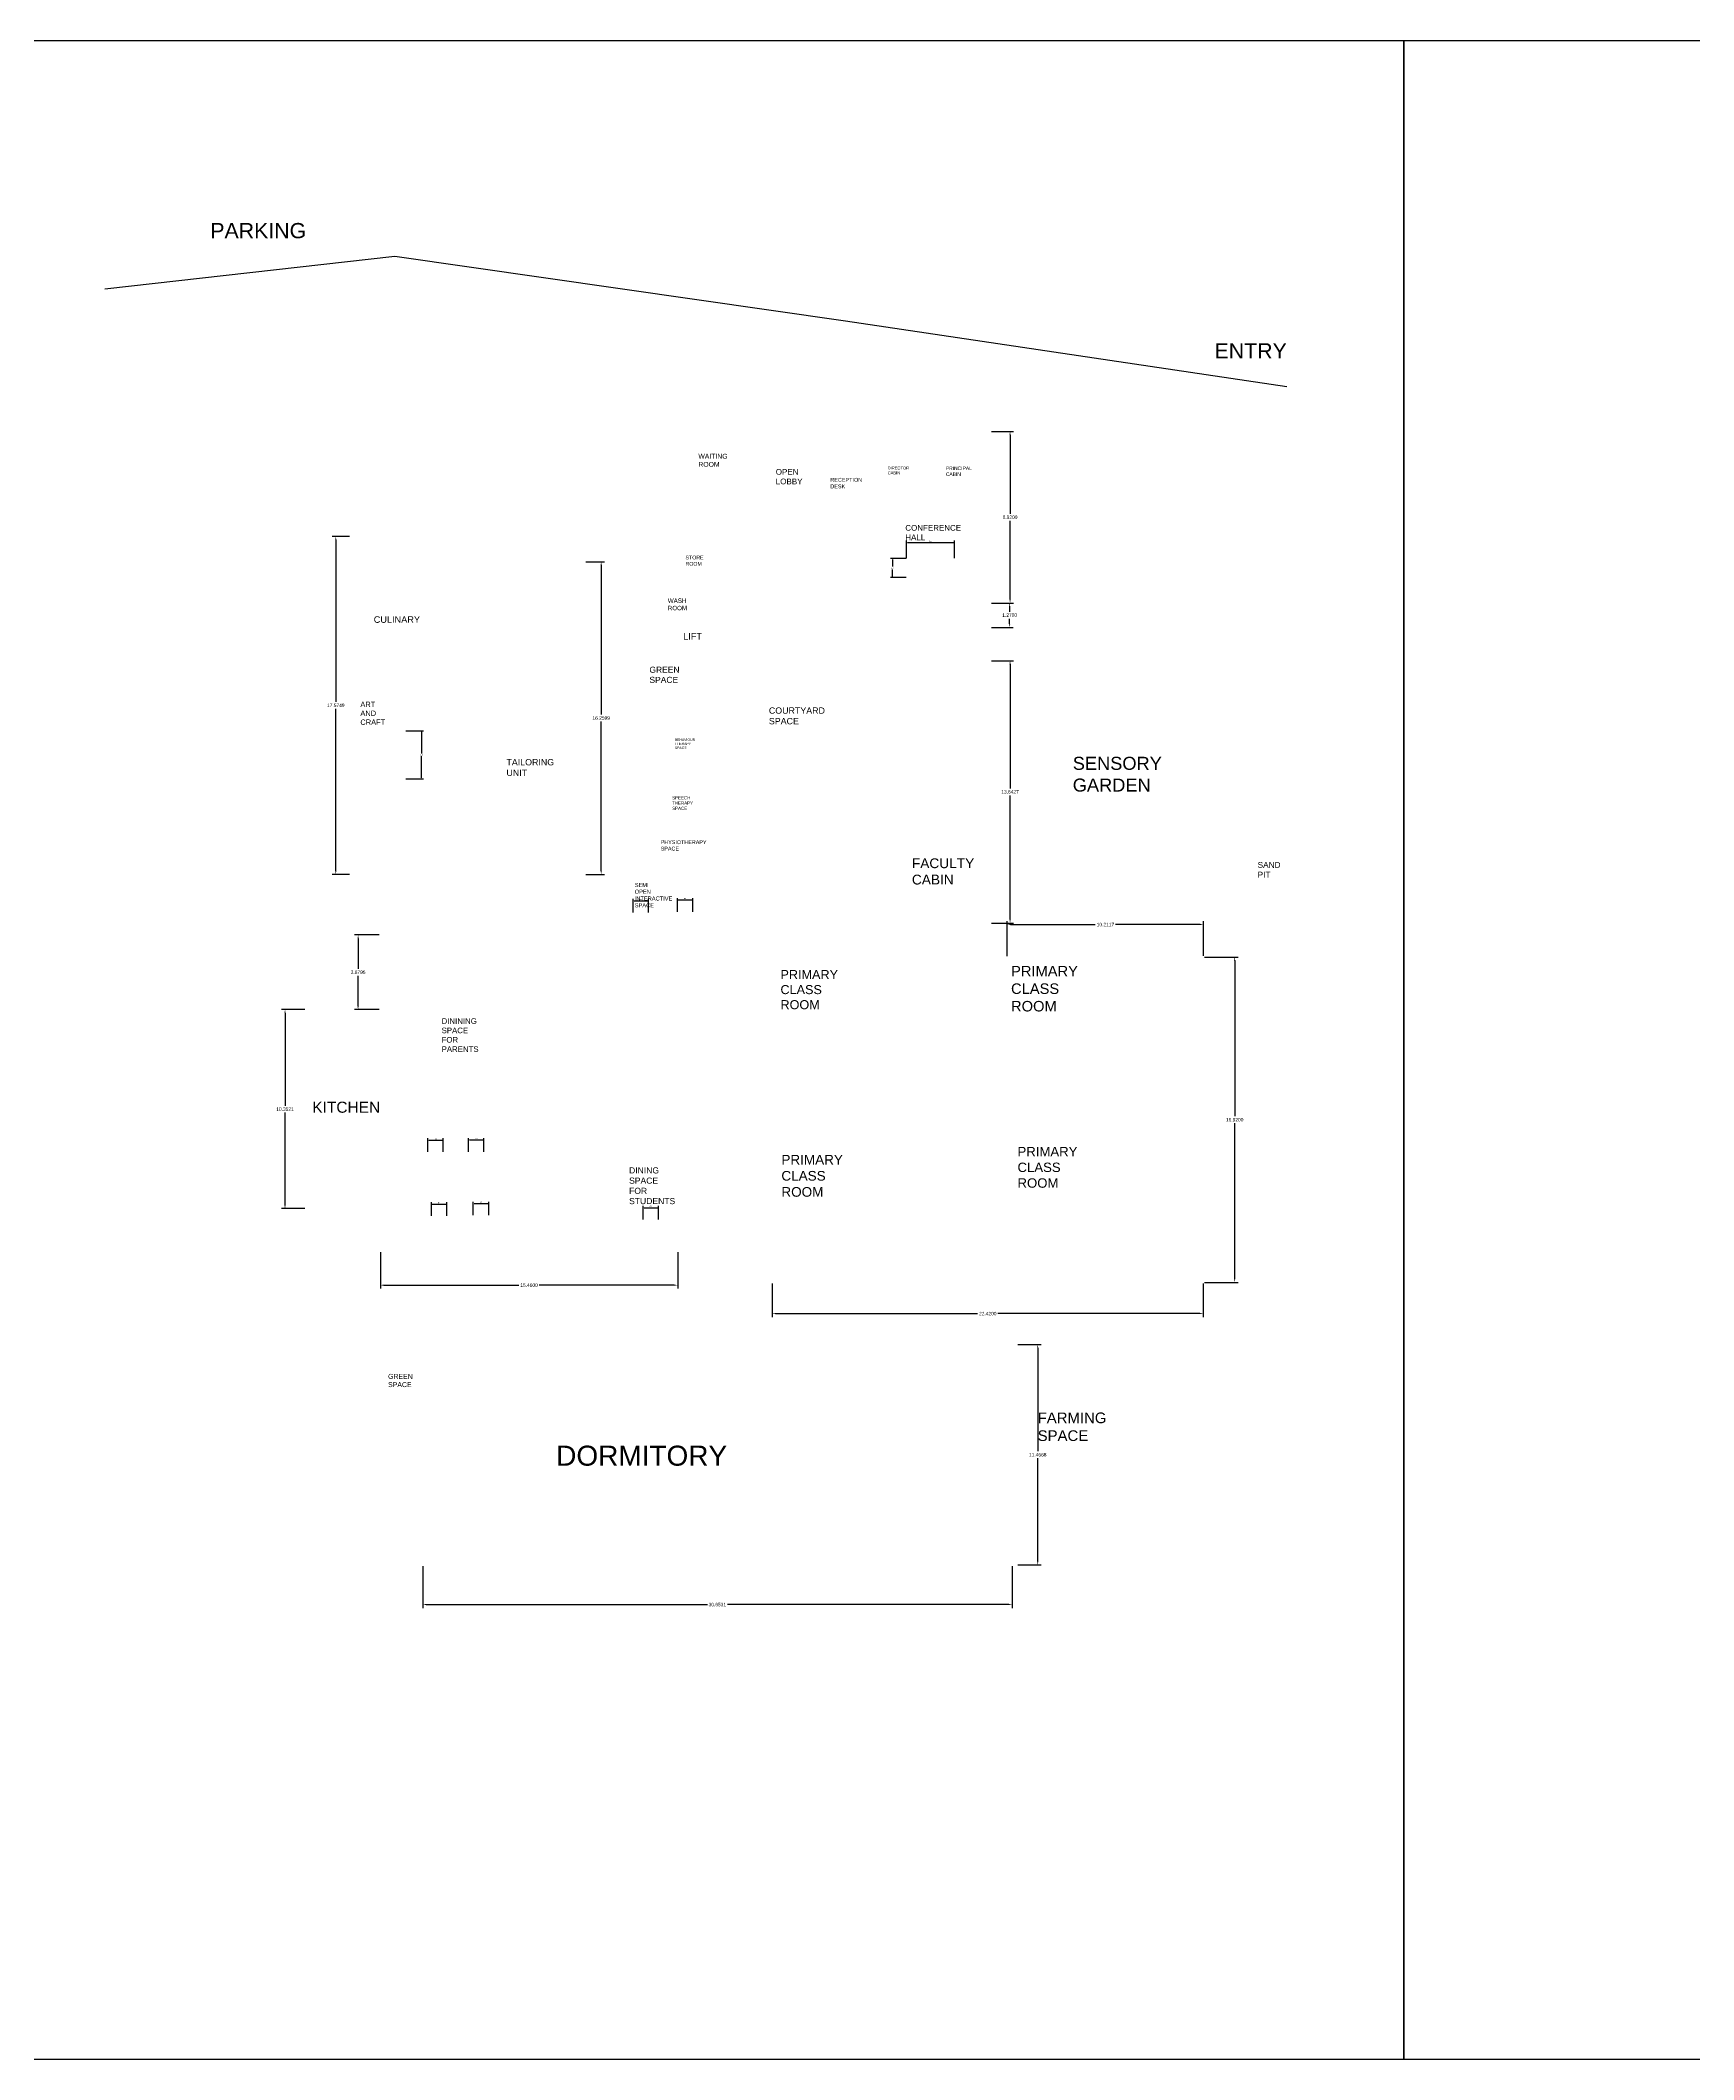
# Model space of a CAD drawing. Header units: metres. Extents: x -353 to 1688, y -477 to 135.
# Drawn here: x -194.6 to -108.6, y -305.9 to -200.9 of the extents above; entities that cross this region are included whole.
import ezdxf

# ---------------------------------------------------------------- set-up
doc = ezdxf.new("R2010")
doc.units = ezdxf.units.M
doc.header["$MEASUREMENT"] = 0
doc.layers.add('DIMENSION', color=240, linetype='Continuous', lineweight=40)
doc.layers.add('FURNITURE', color=130, linetype='Continuous', plot=False)
doc.layers.add('TEXT', color=141, linetype='Continuous', plot=False)
doc.styles.get("Standard").update_dxf_attribs({"font": 'arial.ttf'})
doc.dimstyles.new('Annotative', dxfattribs={"dimscale": 0, "dimtxt": 0.18, "dimasz": 0.18, "dimexe": 0.18, "dimexo": 0.0625, "dimgap": 0.09, "dimtad": 0, "dimtih": 1, "dimtoh": 1, "dimdec": 4, "dimzin": 0, "dimdsep": 46, "dimtxsty": 'Standard', "dimcen": 0.09, "dimadec": 0, "dimazin": 0, "dimtfac": 1, "dimtdec": 4, "dimtofl": 0, "dimtmove": 0, "dimatfit": 3, "dimfxl": 1, "dimtolj": 1, "dimtzin": 0, "dimarcsym": 0})
doc.dimstyles.new('ARCHITXT', dxfattribs={"dimtxt": 0.05, "dimasz": 0.05, "dimexe": 0.1, "dimexo": 0.02, "dimgap": 0.05, "dimtad": 1, "dimtih": 1, "dimtoh": 1, "dimdec": 0, "dimlfac": 1000, "dimzin": 0, "dimdsep": 46, "dimtxsty": 'Standard', "dimcen": 0.1, "dimdle": 0.18, "dimclrd": 15, "dimclre": 15, "dimclrt": 202, "dimadec": 0, "dimazin": 0, "dimtfac": 0.72, "dimtdec": 0, "dimtix": 1, "dimtmove": 2, "dimatfit": 3, "dimfxl": 1, "dimtolj": 1, "dimtzin": 0, "dimarcsym": 0})

# ---------------------------------------------------------------- blocks, each defined once
blk = doc.blocks.new('*D268')
at = {"layer": 'Defpoints', "color": 0, "transparency": 16777216}
for p in [(-145.2, -221.26), (-145.2, -230.18), (-144.18, -230.18)]:
    blk.add_point(p, dxfattribs=at)
at = {"layer": 'DIMENSION', "color": 0, "lineweight": -2, "transparency": 16777216}
for p, q in [((-145.14, -221.26), (-144, -221.26)), ((-144.18, -221.44), (-144.18, -225.54)), ((-144.18, -230), (-144.18, -225.9)), ((-145.14, -230.18), (-144, -230.18))]:
    blk.add_line(p, q, dxfattribs=at)
at = {"layer": 'DIMENSION', "color": 0, "transparency": 16777216}
for points in [[(-144.21, -221.44), (-144.15, -221.44), (-144.18, -221.26)], [(-144.21, -230), (-144.15, -230), (-144.18, -230.18)]]:
    blk.add_solid(points, dxfattribs=at)
at = {"layer": 'DIMENSION', "color": 0, "transparency": 16777216, "insert": (-144.18, -225.72), "char_height": 0.18, "attachment_point": 5}
blk.add_mtext('\\A1;8.9200', dxfattribs=at)
blk = doc.blocks.new('*D269')
at = {"layer": 'Defpoints', "color": 0, "transparency": 16777216}
for p in [(-145.2, -230.18), (-145.2, -231.45), (-144.2, -231.45)]:
    blk.add_point(p, dxfattribs=at)
at = {"layer": 'DIMENSION', "color": 0, "lineweight": -2, "transparency": 16777216}
for p, q in [((-145.14, -230.18), (-144.02, -230.18)), ((-144.2, -230.36), (-144.2, -230.63)), ((-144.2, -231.27), (-144.2, -231)), ((-145.14, -231.45), (-144.02, -231.45))]:
    blk.add_line(p, q, dxfattribs=at)
at = {"layer": 'DIMENSION', "color": 0, "transparency": 16777216}
for points in [[(-144.23, -230.36), (-144.17, -230.36), (-144.2, -230.18)], [(-144.23, -231.27), (-144.17, -231.27), (-144.2, -231.45)]]:
    blk.add_solid(points, dxfattribs=at)
at = {"layer": 'DIMENSION', "color": 0, "transparency": 16777216, "insert": (-144.2, -230.81), "char_height": 0.18, "attachment_point": 5}
blk.add_mtext('\\A1;1.2700', dxfattribs=at)
blk = doc.blocks.new('*D270')
at = {"layer": 'Defpoints', "color": 0, "transparency": 16777216}
for p in [(-145.2, -233.18), (-145.2, -246.82), (-144.18, -246.82)]:
    blk.add_point(p, dxfattribs=at)
at = {"layer": 'DIMENSION', "color": 0, "lineweight": -2, "transparency": 16777216}
for p, q in [((-145.14, -233.18), (-144, -233.18)), ((-144.18, -233.36), (-144.18, -239.82)), ((-144.18, -246.64), (-144.18, -240.18)), ((-145.14, -246.82), (-144, -246.82))]:
    blk.add_line(p, q, dxfattribs=at)
at = {"layer": 'DIMENSION', "color": 0, "transparency": 16777216}
for points in [[(-144.21, -233.36), (-144.15, -233.36), (-144.18, -233.18)], [(-144.21, -246.64), (-144.15, -246.64), (-144.18, -246.82)]]:
    blk.add_solid(points, dxfattribs=at)
at = {"layer": 'DIMENSION', "color": 0, "transparency": 16777216, "insert": (-144.18, -240), "char_height": 0.18, "attachment_point": 5}
blk.add_mtext('\\A1;13.6427', dxfattribs=at)
blk = doc.blocks.new('*D271')
at = {"layer": 'Defpoints', "color": 0, "transparency": 16777216}
for p in [(-134.12, -246.9), (-144.33, -248.6), (-134.12, -248.59)]:
    blk.add_point(p, dxfattribs=at)
at = {"layer": 'DIMENSION', "color": 0, "lineweight": -2, "transparency": 16777216}
for p, q in [((-144.33, -248.54), (-144.33, -246.72)), ((-134.12, -248.53), (-134.12, -246.72)), ((-144.15, -246.9), (-139.75, -246.9)), ((-134.3, -246.9), (-138.7, -246.9))]:
    blk.add_line(p, q, dxfattribs=at)
at = {"layer": 'DIMENSION', "color": 0, "transparency": 16777216}
for points in [[(-144.15, -246.87), (-144.15, -246.93), (-144.33, -246.9)], [(-134.3, -246.87), (-134.3, -246.93), (-134.12, -246.9)]]:
    blk.add_solid(points, dxfattribs=at)
at = {"layer": 'DIMENSION', "color": 0, "transparency": 16777216, "insert": (-139.22, -246.9), "char_height": 0.18, "attachment_point": 5}
blk.add_mtext('\\A1;10.2117', dxfattribs=at)
blk = doc.blocks.new('*D272')
at = {"layer": 'Defpoints', "color": 0, "transparency": 16777216}
for p in [(-134.13, -248.59), (-134.13, -265.51), (-132.5, -265.51)]:
    blk.add_point(p, dxfattribs=at)
at = {"layer": 'DIMENSION', "color": 0, "lineweight": -2, "transparency": 16777216}
for p, q in [((-134.07, -248.59), (-132.32, -248.59)), ((-132.5, -248.77), (-132.5, -256.87)), ((-132.5, -265.33), (-132.5, -257.23)), ((-134.07, -265.51), (-132.32, -265.51))]:
    blk.add_line(p, q, dxfattribs=at)
at = {"layer": 'DIMENSION', "color": 0, "transparency": 16777216}
for points in [[(-132.53, -248.77), (-132.47, -248.77), (-132.5, -248.59)], [(-132.53, -265.33), (-132.47, -265.33), (-132.5, -265.51)]]:
    blk.add_solid(points, dxfattribs=at)
at = {"layer": 'DIMENSION', "color": 0, "transparency": 16777216, "insert": (-132.5, -257.05), "char_height": 0.18, "attachment_point": 5}
blk.add_mtext('\\A1;16.9200', dxfattribs=at)
blk = doc.blocks.new('*D273')
at = {"layer": 'Defpoints', "color": 0, "transparency": 16777216}
for p in [(-156.55, -265.51), (-134.13, -265.51), (-156.55, -267.13)]:
    blk.add_point(p, dxfattribs=at)
at = {"layer": 'DIMENSION', "color": 0, "lineweight": -2, "transparency": 16777216}
for p, q in [((-156.55, -265.57), (-156.55, -267.31)), ((-134.13, -265.57), (-134.13, -267.31)), ((-156.37, -267.13), (-145.88, -267.13)), ((-134.31, -267.13), (-144.81, -267.13))]:
    blk.add_line(p, q, dxfattribs=at)
at = {"layer": 'DIMENSION', "color": 0, "transparency": 16777216}
for points in [[(-156.37, -267.1), (-156.37, -267.16), (-156.55, -267.13)], [(-134.31, -267.1), (-134.31, -267.16), (-134.13, -267.13)]]:
    blk.add_solid(points, dxfattribs=at)
at = {"layer": 'DIMENSION', "color": 0, "transparency": 16777216, "insert": (-145.34, -267.13), "char_height": 0.18, "attachment_point": 5}
blk.add_mtext('\\A1;22.4200', dxfattribs=at)
blk = doc.blocks.new('*D274')
at = {"layer": 'Defpoints', "color": 0, "transparency": 16777216}
for p in [(-176.92, -263.88), (-161.46, -263.88), (-176.92, -265.65)]:
    blk.add_point(p, dxfattribs=at)
at = {"layer": 'DIMENSION', "color": 0, "lineweight": -2, "transparency": 16777216}
for p, q in [((-176.92, -263.94), (-176.92, -265.83)), ((-161.46, -263.94), (-161.46, -265.83)), ((-176.74, -265.65), (-169.72, -265.65)), ((-161.64, -265.65), (-168.67, -265.65))]:
    blk.add_line(p, q, dxfattribs=at)
at = {"layer": 'DIMENSION', "color": 0, "transparency": 16777216}
for points in [[(-176.74, -265.62), (-176.74, -265.68), (-176.92, -265.65)], [(-161.64, -265.62), (-161.64, -265.68), (-161.46, -265.65)]]:
    blk.add_solid(points, dxfattribs=at)
at = {"layer": 'DIMENSION', "color": 0, "transparency": 16777216, "insert": (-169.19, -265.65), "char_height": 0.18, "attachment_point": 5}
blk.add_mtext('\\A1;15.4600', dxfattribs=at)
blk = doc.blocks.new('*D275')
at = {"layer": 'Defpoints', "color": 0, "transparency": 16777216}
for p in [(-180.79, -251.32), (-181.88, -261.67), (-180.79, -261.67)]:
    blk.add_point(p, dxfattribs=at)
at = {"layer": 'DIMENSION', "color": 0, "lineweight": -2, "transparency": 16777216}
for p, q in [((-180.85, -251.32), (-182.06, -251.32)), ((-181.88, -251.5), (-181.88, -256.32)), ((-181.88, -261.49), (-181.88, -256.68)), ((-180.85, -261.67), (-182.06, -261.67))]:
    blk.add_line(p, q, dxfattribs=at)
at = {"layer": 'DIMENSION', "color": 0, "transparency": 16777216}
for points in [[(-181.91, -251.5), (-181.85, -251.5), (-181.88, -251.32)], [(-181.91, -261.49), (-181.85, -261.49), (-181.88, -261.67)]]:
    blk.add_solid(points, dxfattribs=at)
at = {"layer": 'DIMENSION', "color": 0, "transparency": 16777216, "insert": (-181.88, -256.5), "char_height": 0.18, "attachment_point": 5}
blk.add_mtext('\\A1;10.3521', dxfattribs=at)
blk = doc.blocks.new('*D276')
at = {"layer": 'Defpoints', "color": 0, "transparency": 16777216}
for p in [(-176.93, -247.44), (-178.08, -251.32), (-176.93, -251.32)]:
    blk.add_point(p, dxfattribs=at)
at = {"layer": 'DIMENSION', "color": 0, "lineweight": -2, "transparency": 16777216}
for p, q in [((-176.99, -247.44), (-178.26, -247.44)), ((-178.08, -247.62), (-178.08, -249.2)), ((-178.08, -251.14), (-178.08, -249.56)), ((-176.99, -251.32), (-178.26, -251.32))]:
    blk.add_line(p, q, dxfattribs=at)
at = {"layer": 'DIMENSION', "color": 0, "transparency": 16777216}
for points in [[(-178.11, -247.62), (-178.05, -247.62), (-178.08, -247.44)], [(-178.11, -251.14), (-178.05, -251.14), (-178.08, -251.32)]]:
    blk.add_solid(points, dxfattribs=at)
at = {"layer": 'DIMENSION', "color": 0, "transparency": 16777216, "insert": (-178.08, -249.38), "char_height": 0.18, "attachment_point": 5}
blk.add_mtext('\\A1;3.8795', dxfattribs=at)
blk = doc.blocks.new('*D277')
at = {"layer": 'Defpoints', "color": 0, "transparency": 16777216}
for p in [(-178.46, -226.72), (-179.24, -244.29), (-178.46, -244.29)]:
    blk.add_point(p, dxfattribs=at)
at = {"layer": 'DIMENSION', "color": 0, "lineweight": -2, "transparency": 16777216}
for p, q in [((-178.52, -226.72), (-179.42, -226.72)), ((-179.24, -226.9), (-179.24, -235.32)), ((-179.24, -244.11), (-179.24, -235.68)), ((-178.52, -244.29), (-179.42, -244.29))]:
    blk.add_line(p, q, dxfattribs=at)
at = {"layer": 'DIMENSION', "color": 0, "transparency": 16777216}
for points in [[(-179.27, -226.9), (-179.21, -226.9), (-179.24, -226.72)], [(-179.27, -244.11), (-179.21, -244.11), (-179.24, -244.29)]]:
    blk.add_solid(points, dxfattribs=at)
at = {"layer": 'DIMENSION', "color": 0, "transparency": 16777216, "insert": (-179.24, -235.5), "char_height": 0.18, "attachment_point": 5}
blk.add_mtext('\\A1;17.5749', dxfattribs=at)
blk = doc.blocks.new('*D278')
at = {"layer": 'Defpoints', "color": 0, "transparency": 16777216}
for p in [(-166.3, -228.03), (-166.3, -244.29), (-165.44, -244.29)]:
    blk.add_point(p, dxfattribs=at)
at = {"layer": 'DIMENSION', "color": 0, "lineweight": -2, "transparency": 16777216}
for p, q in [((-166.24, -228.03), (-165.26, -228.03)), ((-165.44, -228.21), (-165.44, -235.98)), ((-165.44, -244.11), (-165.44, -236.34)), ((-166.24, -244.29), (-165.26, -244.29))]:
    blk.add_line(p, q, dxfattribs=at)
at = {"layer": 'DIMENSION', "color": 0, "transparency": 16777216}
for points in [[(-165.47, -228.21), (-165.41, -228.21), (-165.44, -228.03)], [(-165.47, -244.11), (-165.41, -244.11), (-165.44, -244.29)]]:
    blk.add_solid(points, dxfattribs=at)
at = {"layer": 'DIMENSION', "color": 0, "transparency": 16777216, "insert": (-165.44, -236.16), "char_height": 0.18, "attachment_point": 5}
blk.add_mtext('\\A1;16.2599', dxfattribs=at)
blk = doc.blocks.new('*D279')
at = {"layer": 'Defpoints', "color": 0, "transparency": 16777216}
for p in [(-143.84, -268.74), (-142.74, -268.74), (-143.84, -280.2)]:
    blk.add_point(p, dxfattribs=at)
at = {"layer": 'DIMENSION', "color": 0, "lineweight": -2, "transparency": 16777216}
for p, q in [((-143.78, -268.74), (-142.56, -268.74)), ((-142.74, -268.92), (-142.74, -274.29)), ((-142.74, -280.02), (-142.74, -274.65)), ((-143.78, -280.2), (-142.56, -280.2))]:
    blk.add_line(p, q, dxfattribs=at)
at = {"layer": 'DIMENSION', "color": 0, "transparency": 16777216}
for points in [[(-142.77, -268.92), (-142.71, -268.92), (-142.74, -268.74)], [(-142.77, -280.02), (-142.71, -280.02), (-142.74, -280.2)]]:
    blk.add_solid(points, dxfattribs=at)
at = {"layer": 'DIMENSION', "color": 0, "transparency": 16777216, "insert": (-142.74, -274.47), "char_height": 0.18, "attachment_point": 5}
blk.add_mtext('\\A1;11.4668', dxfattribs=at)
blk = doc.blocks.new('*D280')
at = {"layer": 'Defpoints', "color": 0, "transparency": 16777216}
for p in [(-174.72, -280.2), (-144.07, -280.2), (-174.72, -282.26)]:
    blk.add_point(p, dxfattribs=at)
at = {"layer": 'DIMENSION', "color": 0, "lineweight": -2, "transparency": 16777216}
for p, q in [((-174.72, -280.27), (-174.72, -282.44)), ((-144.07, -280.27), (-144.07, -282.44)), ((-174.54, -282.26), (-159.91, -282.26)), ((-144.25, -282.26), (-158.88, -282.26))]:
    blk.add_line(p, q, dxfattribs=at)
at = {"layer": 'DIMENSION', "color": 0, "transparency": 16777216}
for points in [[(-174.54, -282.23), (-174.54, -282.29), (-174.72, -282.26)], [(-144.25, -282.23), (-144.25, -282.29), (-144.07, -282.26)]]:
    blk.add_solid(points, dxfattribs=at)
at = {"layer": 'DIMENSION', "color": 0, "transparency": 16777216, "insert": (-159.4, -282.26), "char_height": 0.18, "attachment_point": 5}
blk.add_mtext('\\A1;30.6531', dxfattribs=at)
blk = doc.blocks.new('*D314')
at = {"layer": 'Defpoints', "color": 0, "transparency": 16777216}
for p in [(-163.26, -262.25), (-162.46, -261.63), (-162.46, -262.25)]:
    blk.add_point(p, dxfattribs=at)
at = {"layer": 'FURNITURE', "color": 15, "lineweight": -2, "transparency": 16777216}
for p, q in [((-163.26, -262.23), (-163.26, -261.53)), ((-163.21, -261.63), (-162.51, -261.63)), ((-162.46, -262.23), (-162.46, -261.53))]:
    blk.add_line(p, q, dxfattribs=at)
at = {"layer": 'FURNITURE', "color": 15, "transparency": 16777216}
for points in [[(-163.21, -261.62), (-163.21, -261.63), (-163.26, -261.63)], [(-162.51, -261.62), (-162.51, -261.63), (-162.46, -261.63)]]:
    blk.add_solid(points, dxfattribs=at)
at = {"layer": 'FURNITURE', "color": 202, "transparency": 16777216, "insert": (-162.86, -261.55), "char_height": 0.05, "attachment_point": 5}
blk.add_mtext('\\A1;800', dxfattribs=at)
blk = doc.blocks.new('*D315')
at = {"layer": 'Defpoints', "color": 0, "transparency": 16777216}
for p in [(-171.29, -261.41), (-172.09, -262.03), (-171.29, -262.03)]:
    blk.add_point(p, dxfattribs=at)
at = {"layer": 'FURNITURE', "color": 15, "lineweight": -2, "transparency": 16777216}
for p, q in [((-172.09, -262.01), (-172.09, -261.31)), ((-172.04, -261.41), (-171.34, -261.41)), ((-171.29, -262.01), (-171.29, -261.31))]:
    blk.add_line(p, q, dxfattribs=at)
at = {"layer": 'FURNITURE', "color": 15, "transparency": 16777216}
for points in [[(-172.04, -261.4), (-172.04, -261.42), (-172.09, -261.41)], [(-171.34, -261.4), (-171.34, -261.42), (-171.29, -261.41)]]:
    blk.add_solid(points, dxfattribs=at)
at = {"layer": 'FURNITURE', "color": 202, "transparency": 16777216, "insert": (-171.69, -261.33), "char_height": 0.05, "attachment_point": 5}
blk.add_mtext('\\A1;800', dxfattribs=at)
blk = doc.blocks.new('*D316')
at = {"layer": 'Defpoints', "color": 0, "transparency": 16777216}
for p in [(-171.54, -258.1), (-172.34, -258.73), (-171.54, -258.73)]:
    blk.add_point(p, dxfattribs=at)
at = {"layer": 'FURNITURE', "color": 15, "lineweight": -2, "transparency": 16777216}
for p, q in [((-172.34, -258.71), (-172.34, -258)), ((-172.29, -258.1), (-171.59, -258.1)), ((-171.54, -258.71), (-171.54, -258))]:
    blk.add_line(p, q, dxfattribs=at)
at = {"layer": 'FURNITURE', "color": 15, "transparency": 16777216}
for points in [[(-172.29, -258.09), (-172.29, -258.11), (-172.34, -258.1)], [(-171.59, -258.09), (-171.59, -258.11), (-171.54, -258.1)]]:
    blk.add_solid(points, dxfattribs=at)
at = {"layer": 'FURNITURE', "color": 202, "transparency": 16777216, "insert": (-171.94, -258.03), "char_height": 0.05, "attachment_point": 5}
blk.add_mtext('\\A1;800', dxfattribs=at)
blk = doc.blocks.new('*D317')
at = {"layer": 'Defpoints', "color": 0, "transparency": 16777216}
for p in [(-173.65, -258.11), (-174.45, -258.74), (-173.65, -258.74)]:
    blk.add_point(p, dxfattribs=at)
at = {"layer": 'FURNITURE', "color": 15, "lineweight": -2, "transparency": 16777216}
for p, q in [((-174.45, -258.72), (-174.45, -258.01)), ((-174.4, -258.11), (-173.7, -258.11)), ((-173.65, -258.72), (-173.65, -258.01))]:
    blk.add_line(p, q, dxfattribs=at)
at = {"layer": 'FURNITURE', "color": 15, "transparency": 16777216}
for points in [[(-174.4, -258.1), (-174.4, -258.12), (-174.45, -258.11)], [(-173.7, -258.1), (-173.7, -258.12), (-173.65, -258.11)]]:
    blk.add_solid(points, dxfattribs=at)
at = {"layer": 'FURNITURE', "color": 202, "transparency": 16777216, "insert": (-174.05, -258.04), "char_height": 0.05, "attachment_point": 5}
blk.add_mtext('\\A1;800', dxfattribs=at)
blk = doc.blocks.new('*D318')
at = {"layer": 'Defpoints', "color": 0, "transparency": 16777216}
for p in [(-173.47, -261.44), (-174.27, -262.07), (-173.47, -262.07)]:
    blk.add_point(p, dxfattribs=at)
at = {"layer": 'FURNITURE', "color": 15, "lineweight": -2, "transparency": 16777216}
for p, q in [((-174.27, -262.05), (-174.27, -261.34)), ((-174.22, -261.44), (-173.52, -261.44)), ((-173.47, -262.05), (-173.47, -261.34))]:
    blk.add_line(p, q, dxfattribs=at)
at = {"layer": 'FURNITURE', "color": 15, "transparency": 16777216}
for points in [[(-174.22, -261.43), (-174.22, -261.45), (-174.27, -261.44)], [(-173.52, -261.43), (-173.52, -261.45), (-173.47, -261.44)]]:
    blk.add_solid(points, dxfattribs=at)
at = {"layer": 'FURNITURE', "color": 202, "transparency": 16777216, "insert": (-173.87, -261.37), "char_height": 0.05, "attachment_point": 5}
blk.add_mtext('\\A1;800', dxfattribs=at)
blk = doc.blocks.new('*D308')
at = {"layer": 'Defpoints', "color": 0, "transparency": 16777216}
for p in [(-160.68, -245.62), (-161.48, -246.25), (-160.68, -246.25)]:
    blk.add_point(p, dxfattribs=at)
at = {"layer": 'FURNITURE', "color": 15, "lineweight": -2, "transparency": 16777216}
for p, q in [((-161.48, -246.23), (-161.48, -245.52)), ((-161.43, -245.62), (-160.73, -245.62)), ((-160.68, -246.23), (-160.68, -245.52))]:
    blk.add_line(p, q, dxfattribs=at)
at = {"layer": 'FURNITURE', "color": 15, "transparency": 16777216}
for points in [[(-161.43, -245.61), (-161.43, -245.63), (-161.48, -245.62)], [(-160.73, -245.61), (-160.73, -245.63), (-160.68, -245.62)]]:
    blk.add_solid(points, dxfattribs=at)
at = {"layer": 'FURNITURE', "color": 202, "transparency": 16777216, "insert": (-161.08, -245.55), "char_height": 0.05, "attachment_point": 5}
blk.add_mtext('\\A1;800', dxfattribs=at)
blk = doc.blocks.new('*D309')
at = {"layer": 'Defpoints', "color": 0, "transparency": 16777216}
for p in [(-162.98, -245.66), (-163.78, -246.29), (-162.98, -246.29)]:
    blk.add_point(p, dxfattribs=at)
at = {"layer": 'FURNITURE', "color": 15, "lineweight": -2, "transparency": 16777216}
for p, q in [((-163.78, -246.27), (-163.78, -245.56)), ((-163.73, -245.66), (-163.03, -245.66)), ((-162.98, -246.27), (-162.98, -245.56))]:
    blk.add_line(p, q, dxfattribs=at)
at = {"layer": 'FURNITURE', "color": 15, "transparency": 16777216}
for points in [[(-163.73, -245.65), (-163.73, -245.67), (-163.78, -245.66)], [(-163.03, -245.65), (-163.03, -245.67), (-162.98, -245.66)]]:
    blk.add_solid(points, dxfattribs=at)
at = {"layer": 'FURNITURE', "color": 202, "transparency": 16777216, "insert": (-163.38, -245.59), "char_height": 0.05, "attachment_point": 5}
blk.add_mtext('\\A1;800', dxfattribs=at)
blk = doc.blocks.new('*D311')
at = {"layer": 'Defpoints', "color": 0, "transparency": 16777216}
for p in [(-175.61, -236.82), (-175.61, -239.32), (-174.78, -239.32)]:
    blk.add_point(p, dxfattribs=at)
at = {"layer": 'FURNITURE', "color": 15, "lineweight": -2, "transparency": 16777216}
for p, q in [((-175.59, -236.82), (-174.68, -236.82)), ((-174.78, -236.87), (-174.78, -238)), ((-174.78, -239.27), (-174.78, -238.15)), ((-175.59, -239.32), (-174.68, -239.32))]:
    blk.add_line(p, q, dxfattribs=at)
at = {"layer": 'FURNITURE', "color": 15, "transparency": 16777216}
for points in [[(-174.79, -236.87), (-174.78, -236.87), (-174.78, -236.82)], [(-174.79, -239.27), (-174.78, -239.27), (-174.78, -239.32)]]:
    blk.add_solid(points, dxfattribs=at)
at = {"layer": 'FURNITURE', "color": 202, "transparency": 16777216, "insert": (-174.78, -238.07), "char_height": 0.05, "attachment_point": 5}
blk.add_mtext('\\A1;2500', dxfattribs=at)
blk = doc.blocks.new('*D312')
at = {"layer": 'Defpoints', "color": 0, "transparency": 16777216}
for p in [(-150.29, -227.86), (-149.57, -227.86), (-149.57, -228.86)]:
    blk.add_point(p, dxfattribs=at)
at = {"layer": 'FURNITURE', "color": 15, "lineweight": -2, "transparency": 16777216}
for p, q in [((-149.59, -227.86), (-150.39, -227.86)), ((-149.59, -228.86), (-150.39, -228.86)), ((-150.29, -227.91), (-150.29, -228.28)), ((-150.29, -228.81), (-150.29, -228.43))]:
    blk.add_line(p, q, dxfattribs=at)
at = {"layer": 'FURNITURE', "color": 15, "transparency": 16777216}
for points in [[(-150.3, -227.91), (-150.28, -227.91), (-150.29, -227.86)], [(-150.3, -228.81), (-150.28, -228.81), (-150.29, -228.86)]]:
    blk.add_solid(points, dxfattribs=at)
at = {"layer": 'FURNITURE', "color": 202, "transparency": 16777216, "insert": (-150.29, -228.36), "char_height": 0.05, "attachment_point": 5}
blk.add_mtext('\\A1;1000', dxfattribs=at)
blk = doc.blocks.new('*D313')
at = {"layer": 'Defpoints', "color": 0, "transparency": 16777216}
for p in [(-147.07, -227.03), (-149.57, -227.86), (-147.07, -227.86)]:
    blk.add_point(p, dxfattribs=at)
at = {"layer": 'FURNITURE', "color": 15, "lineweight": -2, "transparency": 16777216}
for p, q in [((-149.57, -227.84), (-149.57, -226.93)), ((-149.52, -227.03), (-147.12, -227.03)), ((-147.07, -227.84), (-147.07, -226.93))]:
    blk.add_line(p, q, dxfattribs=at)
at = {"layer": 'FURNITURE', "color": 15, "transparency": 16777216}
for points in [[(-149.52, -227.02), (-149.52, -227.04), (-149.57, -227.03)], [(-147.12, -227.02), (-147.12, -227.04), (-147.07, -227.03)]]:
    blk.add_solid(points, dxfattribs=at)
at = {"layer": 'FURNITURE', "color": 202, "transparency": 16777216, "insert": (-148.32, -226.96), "char_height": 0.05, "attachment_point": 5}
blk.add_mtext('\\A1;2500', dxfattribs=at)

msp = doc.modelspace()

# ---------------------------------------------------------------- linework, layer by layer
at = {"layer": 'Defpoints'}
for p, q in [((-191.2529, -213.84995), (-176.16406, -212.13978)), ((-176.16406, -212.13978), (-152.73685, -215.51265)), ((-152.73685, -215.51265), (-129.79317, -218.91671))]:
    msp.add_line(p, q, dxfattribs=at)
for points in [[(-123.69718, -305.92207), (-197.94718, -305.92207), (-197.94718, -200.92207), (-123.69718, -200.92207)], [(-49.44718, -305.92207), (-123.69718, -305.92207), (-123.69718, -200.92207), (-49.44718, -200.92207)]]:
    msp.add_lwpolyline(points, close=True, dxfattribs=at)

# ---------------------------------------------------------------- texts
at = {"layer": 'FURNITURE', "attachment_point": 1}
for width, gutter_width, insert, char_height in [(0.0167674, 2.35009, (-156.11671, -249.26302), 0.4700184), (0.0194982, 2.73285, (-144.12811, -249.04875), 0.5465697), (0.0179255, 2.51241, (-156.06871, -258.87483), 0.5024825), (0.0174659, 2.448, (-143.79175, -258.46213), 0.4896005)]:
    msp.add_mtext_dynamic_manual_height_columns('PRIMARY CLASS ROOM', width=width, gutter_width=gutter_width, heights=[0], dxfattribs=dict(at, insert=insert, char_height=char_height))
at = {"layer": 'TEXT', "attachment_point": 1}
for s, width, gutter_width, insert, char_height in [('PARKING', 0.3681957, 3.96227, (-185.7636, -210.41863), 0.792453), ('ENTRY', 0.1137345, 3.97206, (-133.54967, -216.66846), 0.794412), ('WAITING ROOM', 0.0860672, 1.26912, (-160.38641, -222.42006), 0.2538235), ('OPEN LOBBY', 0.0693657, 1.49379, (-156.36243, -223.20936), 0.298757), ('DIRECTOR CABIN', 0.1302692, 0.76391, (-150.54323, -223.0828), 0.1527823), ('PRINCIPAL CABIN', 0.2373658, 0.92025, (-147.52019, -223.08108), 0.1840499), ('RECEPTION DESK ', 0.0515614, 1.01461, (-153.52432, -223.67149), 0.202921), ('CONFERENCE HALL', 0.1550482, 1.48327, (-149.62641, -226.12057), 0.2966546), ('STORE ROOM', 0.1611636, 0.97574, (-161.05589, -227.71506), 0.195148), ('WASH ROOM', 0.0661561, 1.15076, (-161.97406, -229.94168), 0.230152), ('CULINARY', 0.1061548, 1.70466, (-177.26713, -230.86801), 0.340932), ('LIFT', 0.1646572, 1.70623, (-161.17922, -231.73955), 0.341246), ('GREEN SPACE', 0.0752314, 1.5772, (-162.93134, -233.49172), 0.3154397), ('ART AND CRAFT', 0.2055841, 1.3894, (-177.96125, -235.30905), 0.2778806), ('COURTYARD SPACE', 0.2376075, 1.64801, (-156.7206, -235.6073), 0.3296019), ('BEHAVIOUR THERAPY SPACE', 0.0649805, 0.63609, (-161.60581, -237.22106), 0.1272186), ('TAILORING UNIT', 0.0262967, 1.64879, (-170.36754, -238.29105), 0.3297588), ('SENSORY GARDEN', 0.469782, 3.39108, (-140.91996, -238.17576), 0.6782154), ('SPEECH THERAPY SPACE', 0.2742639, 0.82157, (-161.74834, -240.22491), 0.1643146), ('PHYSIOTHERAPY SPACE', 0.0600503, 1.00245, (-162.34308, -242.51636), 0.2004892), ('FACULTY CABIN', 0.1704069, 2.5472, (-149.28322, -243.45683), 0.5094394), ('SAND PIT', 0.0374593, 1.5309, (-131.30562, -243.64329), 0.30618), ('SEMI OPEN INTERACTIVE SPACE', 0.0741932, 1.05927, (-163.69649, -244.73291), 0.2118534), ('DININING SPACE FOR PARENTS', 0.1333621, 1.45967, (-173.73965, -251.77082), 0.2919345), ('KITCHEN', 0.3875285, 2.87962, (-180.46096, -256.1092), 0.575925), ('DINING SPACE FOR STUDENTS', 0.1826553, 1.59435, (-163.98969, -259.52387), 0.3188702), ('GREEN SPACE', 0.386157, 1.2902, (-176.52011, -270.26385), 0.258039), ('FARMING SPACE', 0.0644033, 2.7769, (-142.7446, -272.27231), 0.5553807), ('DORMITORY', 0.506128, 5.20671, (-167.77942, -273.99601), 1.041343)]:
    msp.add_mtext_dynamic_manual_height_columns(s, width=width, gutter_width=gutter_width, heights=[0], dxfattribs=dict(at, insert=insert, char_height=char_height))

# ---------------------------------------------------------------- dimensions: what is measured, and where the dimension line sits
at = {"layer": 'DIMENSION'}
for base, p1, p2, picture, middle in [((-144.18104, -230.179), (-145.2027, -221.259), (-145.2027, -230.179), '*D268', (-144.18104, -225.719)), ((-179.23848, -244.29053), (-178.45937, -226.71565), (-178.45937, -244.29053), '*D277', (-179.23848, -235.50309)), ((-165.4395, -244.29053), (-166.30457, -228.0306), (-166.30457, -244.29053), '*D278', (-165.4395, -236.16057)), ((-144.19604, -231.449), (-145.2027, -230.179), (-145.2027, -231.449), '*D269', (-144.19604, -230.814)), ((-144.182074, -246.821653), (-145.202696, -233.178997), (-145.203016, -246.821653), '*D270', (-144.182074, -240.000325)), ((-178.08231, -251.3226), (-176.92658, -247.44307), (-176.92658, -251.3226), '*D276', (-178.08231, -249.38284)), ((-132.49964, -265.51165), (-134.13192, -248.59165), (-134.13192, -265.51165), '*D272', (-132.49964, -257.05165)), ((-181.8811, -261.67473), (-180.78685, -251.3226), (-180.78685, -261.67473), '*D275', (-181.8811, -256.49867)), ((-142.74312, -268.7357), (-143.84091, -280.20253), (-143.84091, -268.7357), '*D279', (-142.74312, -274.46911))]:
    dim = msp.add_linear_dim(base=base, p1=p1, p2=p2, angle=90, dimstyle='Annotative', dxfattribs=at)
    dim.commit()
    dim.dimension.update_dxf_attribs({"geometry": picture, "text_midpoint": middle})
for base, p1, p2, picture, middle in [((-134.11531, -246.89987), (-144.327, -248.60381), (-134.11531, -248.59165), '*D271', (-139.22115, -246.89987)), ((-176.92407, -265.64706), (-161.46407, -263.87513), (-176.92407, -263.87513), '*D274', (-169.19407, -265.64706)), ((-156.55192, -267.12603), (-134.13192, -265.51165), (-156.55192, -265.51165), '*D273', (-145.34192, -267.12603)), ((-174.724, -282.25695), (-144.07091, -280.20253), (-174.724, -280.20253), '*D280', (-159.39746, -282.25695))]:
    dim = msp.add_linear_dim(base=base, p1=p1, p2=p2, dimstyle='Annotative', dxfattribs=at)
    dim.commit()
    dim.dimension.update_dxf_attribs({"geometry": picture, "text_midpoint": middle})
at = {"layer": 'FURNITURE'}
for base, p1, p2, picture, middle in [((-147.068, -227.03087), (-149.568, -227.85587), (-147.068, -227.85587), '*D313', (-148.318, -226.95534)), ((-162.97693, -245.66207), (-163.77693, -246.28707), (-162.97693, -246.28707), '*D309', (-163.37693, -245.58654)), ((-160.67654, -245.62258), (-161.47654, -246.24758), (-160.67654, -246.24758), '*D308', (-161.07654, -245.54706)), ((-173.64727, -258.11271), (-174.44727, -258.73771), (-173.64727, -258.73771), '*D317', (-174.04727, -258.03718)), ((-171.53592, -258.10219), (-172.33592, -258.72719), (-171.53592, -258.72719), '*D316', (-171.93592, -258.02667)), ((-173.466, -261.4413), (-174.266, -262.0663), (-173.466, -262.0663), '*D318', (-173.866, -261.36578)), ((-171.28725, -261.40897), (-172.08725, -262.03397), (-171.28725, -262.03397), '*D315', (-171.68725, -261.33344)), ((-162.46328, -261.6262), (-163.26328, -262.2512), (-162.46328, -262.2512), '*D314', (-162.86328, -261.55067))]:
    dim = msp.add_linear_dim(base=base, p1=p1, p2=p2, dimstyle='ARCHITXT', dxfattribs=at)
    dim.commit()
    dim.dimension.update_dxf_attribs({"geometry": picture, "text_midpoint": middle})
for base, p1, p2, angle, picture, middle in [((-150.293, -227.85587), (-149.568, -228.85587), (-149.568, -227.85587), 90, '*D312', (-150.293, -228.35587)), ((-174.78468, -239.32129), (-175.60968, -236.82129), (-175.60968, -239.32129), 270, '*D311', (-174.78468, -238.07129))]:
    dim = msp.add_linear_dim(base=base, p1=p1, p2=p2, angle=angle, dimstyle='ARCHITXT', dxfattribs=at)
    dim.commit()
    dim.dimension.update_dxf_attribs({"geometry": picture, "text_midpoint": middle})

doc.saveas('drawing.dxf')
